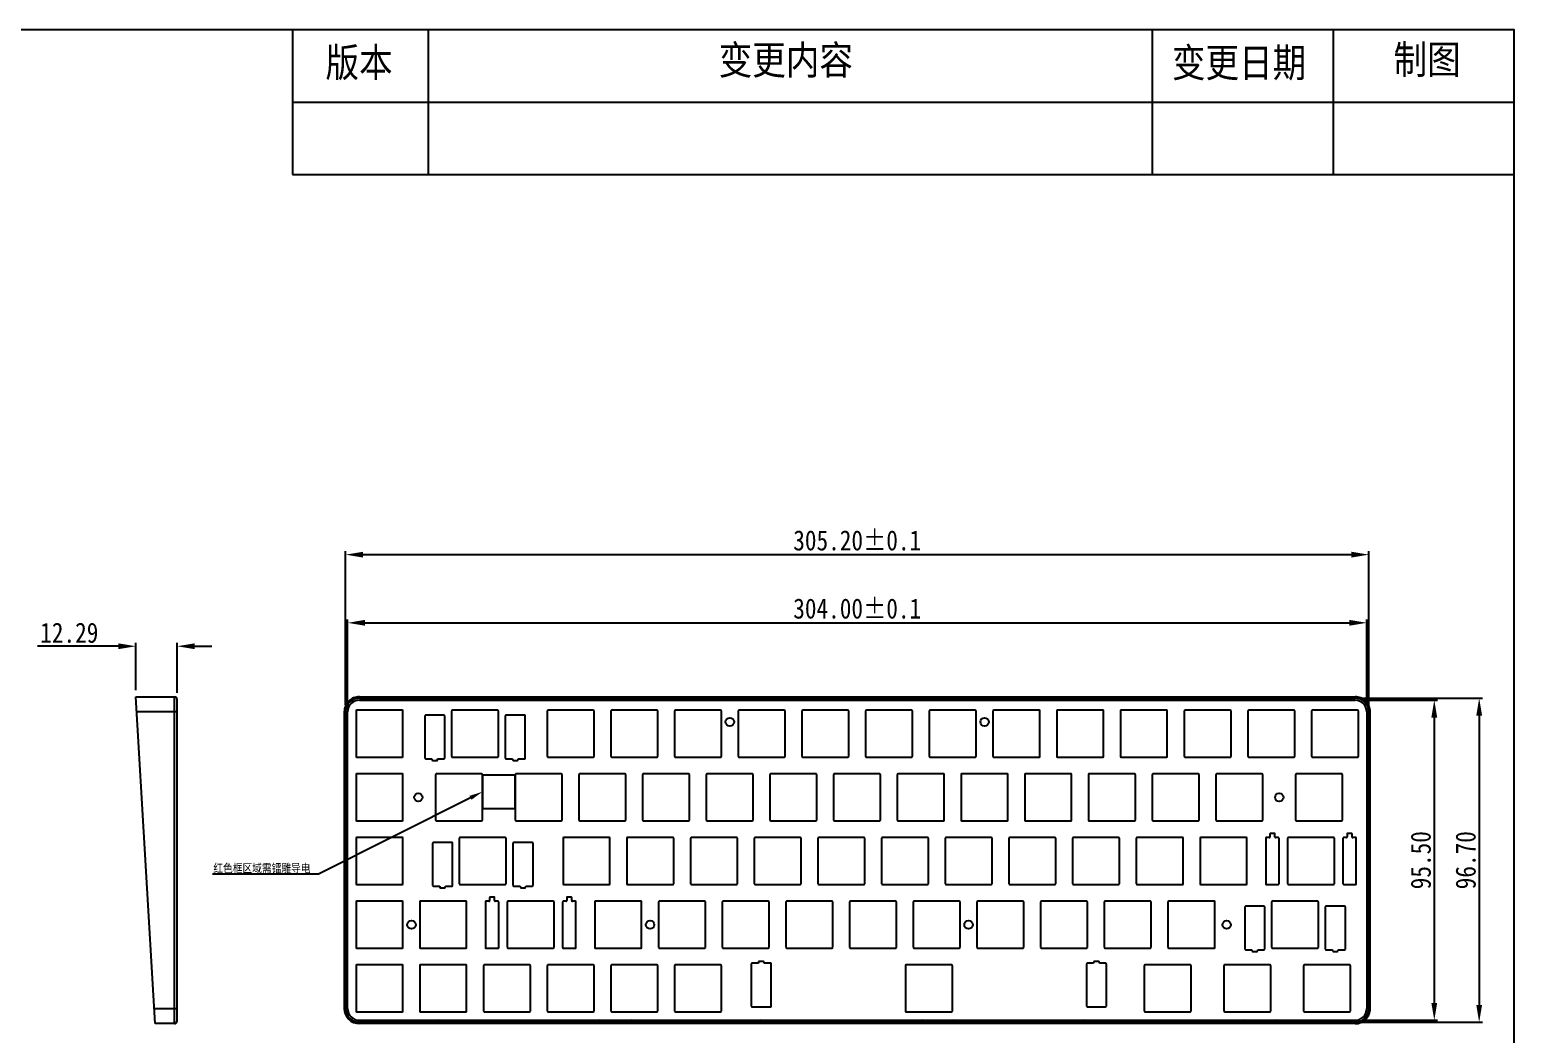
# Model space of a CAD drawing. Header units: millimetres. Extents: x -527 to 275, y 172 to 783.
# Drawn here: x -168.3 to 274.5, y 439.4 to 739 of the extents above; entities that cross this region are included whole.
import ezdxf
from ezdxf import colors
from ezdxf.entities.mleader import LeaderData, LeaderLine
from ezdxf.math import Vec2, Vec3

# ---------------------------------------------------------------- set-up
doc = ezdxf.new("R2010")
doc.units = ezdxf.units.MM
doc.header["$LTSCALE"] = 16.335
doc.header["$PDMODE"] = 3
doc.header["$PDSIZE"] = 8
doc.layers.get('0').update_dxf_attribs({"linetype": 'CONTINUOUS'})
doc.layers.get('Defpoints').update_dxf_attribs({"linetype": 'CONTINUOUS'})
doc.layers.add('图框', color=7, linetype='CONTINUOUS')
doc.layers.add('正面禁放', color=1, linetype='CONTINUOUS')
doc.layers.add('标注尺寸', color=2, linetype='CONTINUOUS', lineweight=13)
doc.styles.get("Standard").update_dxf_attribs({"font": '', "width": 0.85, "height": 6})
doc.styles.get('Standard').set_extended_font_data('SimSun')
doc.dimstyles.get("Standard").update_dxf_attribs({"dimtxt": 6, "dimasz": 5.2, "dimexe": 1, "dimexo": 2, "dimgap": 1, "dimtad": 1, "dimzin": 1, "dimdsep": 46, "dimtxsty": 'Standard', "dimcen": 0.09, "dimadec": 0, "dimazin": 2, "dimtp": 0.01, "dimtm": 0.01, "dimtfac": 1, "dimtofl": 0, "dimtmove": 0, "dimatfit": 3, "dimfxl": 0, "dimtolj": 1, "dimarcsym": 0})

# ---------------------------------------------------------------- blocks, each defined once
blk = doc.blocks.new('*D29')
at = {"layer": 'Defpoints', "color": 0, "lineweight": 13}
for p in [(231.12, 582.44), (-74.08, 535.54), (231.12, 535.54)]:
    blk.add_point(p, dxfattribs=at)
at = {"layer": '标注尺寸', "color": 0, "lineweight": -2}
for p, q in [((-74.08, 537.54), (-74.08, 583.44)), ((-68.88, 582.44), (225.92, 582.44)), ((231.12, 537.54), (231.12, 583.44))]:
    blk.add_line(p, q, dxfattribs=at)
at = {"layer": '标注尺寸', "color": 0, "lineweight": 13}
for points in [[(-68.88, 583.31), (-68.88, 581.58), (-74.08, 582.44)], [(225.92, 583.31), (225.92, 581.58), (231.12, 582.44)]]:
    blk.add_solid(points, dxfattribs=at)
at = {"layer": '标注尺寸', "color": 0, "insert": (78.52, 586.66), "char_height": 6, "attachment_point": 5}
blk.add_mtext('\\A1;305.20%%P0.1', dxfattribs=at)
blk = doc.blocks.new('*D30')
at = {"layer": 'Defpoints', "color": 0, "lineweight": 13}
for p in [(230.52, 562.11), (-73.48, 535.54), (230.52, 535.54)]:
    blk.add_point(p, dxfattribs=at)
at = {"layer": '标注尺寸', "color": 0, "lineweight": -2}
for p, q in [((-73.48, 537.54), (-73.48, 563.11)), ((230.52, 537.54), (230.52, 563.11)), ((-68.28, 562.11), (225.32, 562.11))]:
    blk.add_line(p, q, dxfattribs=at)
at = {"layer": '标注尺寸', "color": 0, "lineweight": 13}
for points in [[(-68.28, 562.98), (-68.28, 561.24), (-73.48, 562.11)], [(225.32, 562.98), (225.32, 561.24), (230.52, 562.11)]]:
    blk.add_solid(points, dxfattribs=at)
at = {"layer": '标注尺寸', "color": 0, "insert": (78.52, 566.33), "char_height": 6, "attachment_point": 5}
blk.add_mtext('\\A1;304.00%%P0.1', dxfattribs=at)
blk = doc.blocks.new('*D31')
at = {"layer": 'Defpoints', "color": 0, "lineweight": 13}
for p in [(227.02, 539.04), (227.02, 443.54), (250.65, 443.54)]:
    blk.add_point(p, dxfattribs=at)
at = {"layer": '标注尺寸', "color": 0, "lineweight": -2}
for p, q in [((229.02, 539.04), (251.65, 539.04)), ((250.65, 533.84), (250.65, 448.74)), ((229.02, 443.54), (251.65, 443.54))]:
    blk.add_line(p, q, dxfattribs=at)
at = {"layer": '标注尺寸', "color": 0, "lineweight": 13}
for points in [[(249.78, 533.84), (251.52, 533.84), (250.65, 539.04)], [(249.78, 448.74), (251.52, 448.74), (250.65, 443.54)]]:
    blk.add_solid(points, dxfattribs=at)
at = {"layer": '标注尺寸', "color": 0, "insert": (246.65, 491.29), "char_height": 6, "attachment_point": 5, "rotation": 90}
blk.add_mtext('\\A1;95.50', dxfattribs=at)
blk = doc.blocks.new('*D32')
at = {"layer": 'Defpoints', "color": 0, "lineweight": 13}
for p in [(227.02, 539.64), (227.02, 442.94), (264.04, 442.94)]:
    blk.add_point(p, dxfattribs=at)
at = {"layer": '标注尺寸', "color": 0, "lineweight": -2}
for p, q in [((229.02, 539.64), (265.04, 539.64)), ((264.04, 534.44), (264.04, 448.14)), ((229.02, 442.94), (265.04, 442.94))]:
    blk.add_line(p, q, dxfattribs=at)
at = {"layer": '标注尺寸', "color": 0, "lineweight": 13}
for points in [[(263.18, 534.44), (264.91, 534.44), (264.04, 539.64)], [(263.18, 448.14), (264.91, 448.14), (264.04, 442.94)]]:
    blk.add_solid(points, dxfattribs=at)
at = {"layer": '标注尺寸', "color": 0, "insert": (260.04, 491.29), "char_height": 6, "attachment_point": 5, "rotation": 90}
blk.add_mtext('\\A1;96.70', dxfattribs=at)
blk = doc.blocks.new('*D39')
at = {"layer": 'Defpoints', "color": 0, "lineweight": 13}
for p in [(-136.65, 555.12), (-136.65, 540.04), (-124.35, 539.24)]:
    blk.add_point(p, dxfattribs=at)
at = {"layer": '标注尺寸', "color": 0, "lineweight": -2}
for p, q in [((-141.85, 555.12), (-165.96, 555.12)), ((-136.65, 542.04), (-136.65, 556.12)), ((-124.35, 541.24), (-124.35, 556.12)), ((-119.15, 555.12), (-113.95, 555.12))]:
    blk.add_line(p, q, dxfattribs=at)
at = {"layer": '标注尺寸', "color": 0, "lineweight": 13}
for points in [[(-141.85, 555.99), (-141.85, 554.25), (-136.65, 555.12)], [(-119.15, 555.99), (-119.15, 554.25), (-124.35, 555.12)]]:
    blk.add_solid(points, dxfattribs=at)
at = {"layer": '标注尺寸', "color": 0, "insert": (-156.51, 559.12), "char_height": 6, "attachment_point": 5}
blk.add_mtext('\\A1;12.29', dxfattribs=at)

msp = doc.modelspace()

# ---------------------------------------------------------------- linework, layer by layer
at = {"color": 7, "linetype": 'Continuous'}
for p, q in [((-130.892, 442.542), (-136.649, 540.042)), ((-136.649, 540.042), (-125.154, 540.042)), ((-125.154, 442.542), (-125.154, 540.042)), ((-124.354, 443.342), (-124.354, 539.242)), ((-57.229, 536.042), (-70.729, 536.042)), ((-69.98, 540.042), (227.025, 540.042)), ((-69.979, 539.642), (227.022, 539.642)), ((-69.979, 539.042), (227.022, 539.042)), ((-37.101, 539.542), (-46.256, 539.542)), ((-28.729, 536.042), (-42.229, 536.042)), ((-0.229, 536.042), (-13.729, 536.042)), ((13.899, 539.542), (4.744, 539.542)), ((18.771, 536.042), (5.271, 536.042)), ((37.771, 536.042), (24.271, 536.042)), ((56.771, 536.042), (43.271, 536.042)), ((55.899, 539.542), (46.744, 539.542)), ((75.771, 536.042), (62.271, 536.042)), ((94.771, 536.042), (81.271, 536.042)), ((105.299, 539.542), (96.144, 539.542)), ((113.771, 536.042), (100.271, 536.042)), ((132.771, 536.042), (119.271, 536.042)), ((145.299, 539.542), (136.144, 539.542)), ((151.771, 536.042), (138.271, 536.042)), ((170.771, 536.042), (157.271, 536.042)), ((189.771, 536.042), (176.271, 536.042)), ((185.413, 539.542), (177.144, 539.542)), ((208.771, 536.042), (195.271, 536.042)), ((227.771, 536.042), (214.271, 536.042)), ((-124.354, 535.542), (-136.383, 535.542)), ((-74.479, 535.542), (-74.479, 447.043)), ((-74.079, 447.043), (-74.079, 535.542)), ((-73.479, 447.042), (-73.479, 535.542)), ((-70.979, 535.792), (-70.979, 522.292)), ((-56.979, 522.292), (-56.979, 535.792)), ((-50.479, 534.292), (-50.479, 521.792)), ((-44.729, 534.542), (-50.229, 534.542)), ((-44.479, 521.792), (-44.479, 534.292)), ((-42.479, 535.792), (-42.479, 522.292)), ((-28.479, 522.292), (-28.479, 535.792)), ((-26.479, 534.292), (-26.479, 521.792)), ((-20.729, 534.542), (-26.229, 534.542)), ((-20.479, 521.792), (-20.479, 534.292)), ((-13.979, 535.792), (-13.979, 522.292)), ((0.021, 522.292), (0.021, 535.792)), ((5.021, 535.792), (5.021, 522.292)), ((19.021, 522.292), (19.021, 535.792)), ((24.021, 535.792), (24.021, 522.292)), ((38.021, 522.292), (38.021, 535.792)), ((43.021, 535.792), (43.021, 522.292)), ((57.021, 522.292), (57.021, 535.792)), ((62.021, 535.792), (62.021, 522.292)), ((76.021, 522.292), (76.021, 535.792)), ((81.021, 535.792), (81.021, 522.292)), ((95.021, 522.292), (95.021, 535.792)), ((100.021, 535.792), (100.021, 522.292)), ((114.021, 522.292), (114.021, 535.792)), ((119.021, 535.792), (119.021, 522.292)), ((133.021, 522.292), (133.021, 535.792)), ((138.021, 535.792), (138.021, 522.292)), ((152.021, 522.292), (152.021, 535.792)), ((157.021, 535.792), (157.021, 522.292)), ((171.021, 522.292), (171.021, 535.792)), ((176.021, 535.792), (176.021, 522.292)), ((190.021, 522.292), (190.021, 535.792)), ((195.021, 535.792), (195.021, 522.292)), ((209.021, 522.292), (209.021, 535.792)), ((214.021, 535.792), (214.021, 522.292)), ((228.021, 522.292), (228.021, 535.792)), ((230.521, 535.542), (230.521, 447.042)), ((231.121, 535.542), (231.121, 447.043)), ((231.521, 447.043), (231.521, 535.542)), ((-70.729, 522.042), (-57.229, 522.042)), ((-50.229, 521.542), (-48.329, 521.542)), ((-48.329, 521.542), (-48.329, 521.292)), ((-48.079, 521.042), (-46.879, 521.042)), ((-46.629, 521.292), (-46.629, 521.542)), ((-46.629, 521.542), (-44.729, 521.542)), ((-42.229, 522.042), (-28.729, 522.042)), ((-26.229, 521.542), (-24.329, 521.542)), ((-24.329, 521.542), (-24.329, 521.292)), ((-24.079, 521.042), (-22.879, 521.042)), ((-22.629, 521.292), (-22.629, 521.542)), ((-22.629, 521.542), (-20.729, 521.542)), ((-13.729, 522.042), (-0.229, 522.042)), ((5.271, 522.042), (18.771, 522.042)), ((24.271, 522.042), (37.771, 522.042)), ((43.271, 522.042), (56.771, 522.042)), ((62.271, 522.042), (75.771, 522.042)), ((81.271, 522.042), (94.771, 522.042)), ((100.271, 522.042), (113.771, 522.042)), ((119.271, 522.042), (132.771, 522.042)), ((138.271, 522.042), (151.771, 522.042)), ((157.271, 522.042), (170.771, 522.042)), ((176.271, 522.042), (189.771, 522.042)), ((195.271, 522.042), (208.771, 522.042)), ((214.271, 522.042), (227.771, 522.042)), ((-70.979, 516.792), (-70.979, 503.292)), ((-57.229, 517.042), (-70.729, 517.042)), ((-56.979, 503.292), (-56.979, 516.792)), ((-47.279, 516.792), (-47.279, 503.292)), ((-33.529, 517.042), (-47.029, 517.042)), ((-33.279, 503.292), (-33.279, 516.792)), ((-23.519, 516.792), (-23.519, 503.292)), ((-9.769, 517.042), (-23.269, 517.042)), ((-9.519, 503.292), (-9.519, 516.792)), ((-4.519, 516.792), (-4.519, 503.292)), ((9.231, 517.042), (-4.269, 517.042)), ((9.481, 503.292), (9.481, 516.792)), ((14.481, 516.792), (14.481, 503.292)), ((28.231, 517.042), (14.731, 517.042)), ((28.481, 503.292), (28.481, 516.792)), ((33.481, 516.792), (33.481, 503.292)), ((47.231, 517.042), (33.731, 517.042)), ((47.481, 503.292), (47.481, 516.792)), ((52.481, 516.792), (52.481, 503.292)), ((66.231, 517.042), (52.731, 517.042)), ((66.481, 503.292), (66.481, 516.792)), ((71.481, 516.792), (71.481, 503.292)), ((85.231, 517.042), (71.731, 517.042)), ((85.481, 503.292), (85.481, 516.792)), ((90.481, 516.792), (90.481, 503.292)), ((104.231, 517.042), (90.731, 517.042)), ((104.481, 503.292), (104.481, 516.792)), ((109.481, 516.792), (109.481, 503.292)), ((123.231, 517.042), (109.731, 517.042)), ((123.481, 503.292), (123.481, 516.792)), ((128.481, 516.792), (128.481, 503.292)), ((142.231, 517.042), (128.731, 517.042)), ((142.481, 503.292), (142.481, 516.792)), ((147.481, 516.792), (147.481, 503.292)), ((161.231, 517.042), (147.731, 517.042)), ((161.481, 503.292), (161.481, 516.792)), ((166.481, 516.792), (166.481, 503.292)), ((180.231, 517.042), (166.731, 517.042)), ((180.481, 503.292), (180.481, 516.792)), ((185.481, 516.792), (185.481, 503.292)), ((199.231, 517.042), (185.731, 517.042)), ((199.481, 503.292), (199.481, 516.792)), ((209.261, 516.792), (209.261, 503.292)), ((223.011, 517.042), (209.511, 517.042)), ((223.261, 503.292), (223.261, 516.792)), ((-70.729, 503.042), (-57.229, 503.042)), ((-47.029, 503.042), (-33.529, 503.042)), ((-23.269, 503.042), (-9.769, 503.042)), ((-4.269, 503.042), (9.231, 503.042)), ((14.731, 503.042), (28.231, 503.042)), ((33.731, 503.042), (47.231, 503.042)), ((52.731, 503.042), (66.231, 503.042)), ((71.731, 503.042), (85.231, 503.042)), ((90.731, 503.042), (104.231, 503.042)), ((109.731, 503.042), (123.231, 503.042)), ((128.731, 503.042), (142.231, 503.042)), ((147.731, 503.042), (161.231, 503.042)), ((166.731, 503.042), (180.231, 503.042)), ((185.731, 503.042), (199.231, 503.042)), ((209.511, 503.042), (223.011, 503.042)), ((-70.979, 497.792), (-70.979, 484.292)), ((-57.229, 498.042), (-70.729, 498.042)), ((-56.979, 484.292), (-56.979, 497.792)), ((-48.179, 496.292), (-48.179, 483.792)), ((-42.429, 496.542), (-47.929, 496.542)), ((-42.179, 483.792), (-42.179, 496.292)), ((-40.179, 497.792), (-40.179, 484.292)), ((-26.429, 498.042), (-39.929, 498.042)), ((-26.179, 484.292), (-26.179, 497.792)), ((-24.179, 496.292), (-24.179, 483.792)), ((-18.429, 496.542), (-23.929, 496.542)), ((-18.179, 483.792), (-18.179, 496.292)), ((-9.229, 497.792), (-9.229, 484.292)), ((4.521, 498.042), (-8.979, 498.042)), ((4.771, 484.292), (4.771, 497.792)), ((9.771, 497.792), (9.771, 484.292)), ((23.521, 498.042), (10.021, 498.042)), ((23.771, 484.292), (23.771, 497.792)), ((28.771, 497.792), (28.771, 484.292)), ((42.521, 498.042), (29.021, 498.042)), ((42.771, 484.292), (42.771, 497.792)), ((47.771, 497.792), (47.771, 484.292)), ((61.521, 498.042), (48.021, 498.042)), ((61.771, 484.292), (61.771, 497.792)), ((66.771, 497.792), (66.771, 484.292)), ((80.521, 498.042), (67.021, 498.042)), ((80.771, 484.292), (80.771, 497.792)), ((85.771, 497.792), (85.771, 484.292)), ((99.521, 498.042), (86.021, 498.042)), ((99.771, 484.292), (99.771, 497.792)), ((104.771, 497.792), (104.771, 484.292)), ((118.521, 498.042), (105.021, 498.042)), ((118.771, 484.292), (118.771, 497.792)), ((123.771, 497.792), (123.771, 484.292)), ((137.521, 498.042), (124.021, 498.042)), ((137.771, 484.292), (137.771, 497.792)), ((142.771, 497.792), (142.771, 484.292)), ((156.521, 498.042), (143.021, 498.042)), ((156.771, 484.292), (156.771, 497.792)), ((161.771, 497.792), (161.771, 484.292)), ((175.521, 498.042), (162.021, 498.042)), ((175.771, 484.292), (175.771, 497.792)), ((180.771, 497.792), (180.771, 484.292)), ((194.521, 498.042), (181.021, 498.042)), ((194.771, 484.292), (194.771, 497.792)), ((200.371, 497.842), (200.371, 484.242)), ((201.421, 498.042), (200.571, 498.042)), ((201.621, 499.092), (201.621, 498.242)), ((202.921, 499.292), (201.821, 499.292)), ((203.121, 498.242), (203.121, 499.092)), ((204.171, 498.042), (203.321, 498.042)), ((204.371, 484.242), (204.371, 497.842)), ((206.871, 497.792), (206.871, 484.292)), ((220.621, 498.042), (207.121, 498.042)), ((220.871, 484.292), (220.871, 497.792)), ((223.371, 497.842), (223.371, 484.242)), ((224.421, 498.042), (223.571, 498.042)), ((224.621, 499.092), (224.621, 498.242)), ((225.921, 499.292), (224.821, 499.292)), ((226.121, 498.242), (226.121, 499.092)), ((227.171, 498.042), (226.321, 498.042)), ((227.371, 484.242), (227.371, 497.842)), ((-70.729, 484.042), (-57.229, 484.042)), ((-47.929, 483.542), (-46.029, 483.542)), ((-46.029, 483.542), (-46.029, 483.292)), ((-45.779, 483.042), (-44.579, 483.042)), ((-44.329, 483.292), (-44.329, 483.542)), ((-44.329, 483.542), (-42.429, 483.542)), ((-39.929, 484.042), (-26.429, 484.042)), ((-23.929, 483.542), (-22.029, 483.542)), ((-22.029, 483.542), (-22.029, 483.292)), ((-21.779, 483.042), (-20.579, 483.042)), ((-20.329, 483.292), (-20.329, 483.542)), ((-20.329, 483.542), (-18.429, 483.542)), ((-8.979, 484.042), (4.521, 484.042)), ((10.021, 484.042), (23.521, 484.042)), ((29.021, 484.042), (42.521, 484.042)), ((48.021, 484.042), (61.521, 484.042)), ((67.021, 484.042), (80.521, 484.042)), ((86.021, 484.042), (99.521, 484.042)), ((105.021, 484.042), (118.521, 484.042)), ((124.021, 484.042), (137.521, 484.042)), ((143.021, 484.042), (156.521, 484.042)), ((162.021, 484.042), (175.521, 484.042)), ((181.021, 484.042), (194.521, 484.042)), ((200.571, 484.042), (204.171, 484.042)), ((207.121, 484.042), (220.621, 484.042)), ((223.571, 484.042), (227.171, 484.042)), ((-70.979, 478.792), (-70.979, 465.292)), ((-57.229, 479.042), (-70.729, 479.042)), ((-56.979, 465.292), (-56.979, 478.792)), ((-51.979, 478.792), (-51.979, 465.292)), ((-38.229, 479.042), (-51.729, 479.042)), ((-37.979, 465.292), (-37.979, 478.792)), ((-32.389, 478.842), (-32.389, 465.242)), ((-31.339, 479.042), (-32.189, 479.042)), ((-31.139, 480.092), (-31.139, 479.242)), ((-29.839, 480.292), (-30.939, 480.292)), ((-29.639, 479.242), (-29.639, 480.092)), ((-28.589, 479.042), (-29.439, 479.042)), ((-28.389, 465.242), (-28.389, 478.842)), ((-25.889, 478.792), (-25.889, 465.292)), ((-12.139, 479.042), (-25.639, 479.042)), ((-11.889, 465.292), (-11.889, 478.792)), ((-9.389, 478.842), (-9.389, 465.242)), ((-8.339, 479.042), (-9.189, 479.042)), ((-8.139, 480.092), (-8.139, 479.242)), ((-6.839, 480.292), (-7.939, 480.292)), ((-6.639, 479.242), (-6.639, 480.092)), ((-5.589, 479.042), (-6.439, 479.042)), ((-5.389, 465.242), (-5.389, 478.842)), ((0.221, 478.792), (0.221, 465.292)), ((13.971, 479.042), (0.471, 479.042)), ((14.221, 465.292), (14.221, 478.792)), ((19.221, 478.792), (19.221, 465.292)), ((32.971, 479.042), (19.471, 479.042)), ((33.221, 465.292), (33.221, 478.792)), ((38.221, 478.792), (38.221, 465.292)), ((51.971, 479.042), (38.471, 479.042)), ((52.221, 465.292), (52.221, 478.792)), ((57.221, 478.792), (57.221, 465.292)), ((70.971, 479.042), (57.471, 479.042)), ((71.221, 465.292), (71.221, 478.792)), ((76.221, 478.792), (76.221, 465.292)), ((89.971, 479.042), (76.471, 479.042)), ((90.221, 465.292), (90.221, 478.792)), ((95.221, 478.792), (95.221, 465.292)), ((108.971, 479.042), (95.471, 479.042)), ((109.221, 465.292), (109.221, 478.792)), ((114.221, 478.792), (114.221, 465.292)), ((127.971, 479.042), (114.471, 479.042)), ((128.221, 465.292), (128.221, 478.792)), ((133.221, 478.792), (133.221, 465.292)), ((146.971, 479.042), (133.471, 479.042)), ((147.221, 465.292), (147.221, 478.792)), ((152.221, 478.792), (152.221, 465.292)), ((165.971, 479.042), (152.471, 479.042)), ((166.221, 465.292), (166.221, 478.792)), ((171.221, 478.792), (171.221, 465.292)), ((184.971, 479.042), (171.471, 479.042)), ((185.221, 465.292), (185.221, 478.792)), ((202.121, 478.792), (202.121, 465.292)), ((215.871, 479.042), (202.371, 479.042)), ((216.121, 465.292), (216.121, 478.792)), ((194.121, 477.292), (194.121, 464.792)), ((199.871, 477.542), (194.371, 477.542)), ((200.121, 464.792), (200.121, 477.292)), ((218.121, 477.292), (218.121, 464.792)), ((223.871, 477.542), (218.371, 477.542)), ((224.121, 464.792), (224.121, 477.292)), ((-70.729, 465.042), (-57.229, 465.042)), ((-51.729, 465.042), (-38.229, 465.042)), ((-32.189, 465.042), (-28.589, 465.042)), ((-25.639, 465.042), (-12.139, 465.042)), ((-9.189, 465.042), (-5.589, 465.042)), ((0.471, 465.042), (13.971, 465.042)), ((19.471, 465.042), (32.971, 465.042)), ((38.471, 465.042), (51.971, 465.042)), ((57.471, 465.042), (70.971, 465.042)), ((76.471, 465.042), (89.971, 465.042)), ((95.471, 465.042), (108.971, 465.042)), ((114.471, 465.042), (127.971, 465.042)), ((133.471, 465.042), (146.971, 465.042)), ((152.471, 465.042), (165.971, 465.042)), ((171.471, 465.042), (184.971, 465.042)), ((202.371, 465.042), (215.871, 465.042)), ((49.046, 460.792), (49.046, 460.542)), ((50.496, 461.042), (49.296, 461.042)), ((50.746, 460.542), (50.746, 460.792)), ((149.046, 460.792), (149.046, 460.542)), ((150.496, 461.042), (149.296, 461.042)), ((150.746, 460.542), (150.746, 460.792)), ((194.371, 464.542), (196.271, 464.542)), ((196.271, 464.542), (196.271, 464.292)), ((196.521, 464.042), (197.721, 464.042)), ((197.971, 464.542), (199.871, 464.542)), ((197.971, 464.292), (197.971, 464.542)), ((218.371, 464.542), (220.271, 464.542)), ((220.271, 464.542), (220.271, 464.292)), ((220.521, 464.042), (221.721, 464.042)), ((221.971, 464.542), (223.871, 464.542)), ((221.971, 464.292), (221.971, 464.542)), ((-70.979, 459.792), (-70.979, 446.292)), ((-57.229, 460.042), (-70.729, 460.042)), ((-56.979, 446.292), (-56.979, 459.792)), ((-51.979, 459.792), (-51.979, 446.292)), ((-38.229, 460.042), (-51.729, 460.042)), ((-37.979, 446.292), (-37.979, 459.792)), ((-32.979, 459.792), (-32.979, 446.292)), ((-19.229, 460.042), (-32.729, 460.042)), ((-18.979, 446.292), (-18.979, 459.792)), ((-13.979, 459.792), (-13.979, 446.292)), ((-0.229, 460.042), (-13.729, 460.042)), ((0.021, 446.292), (0.021, 459.792)), ((5.021, 459.792), (5.021, 446.292)), ((18.771, 460.042), (5.271, 460.042)), ((19.021, 446.292), (19.021, 459.792)), ((24.021, 459.792), (24.021, 446.292)), ((37.771, 460.042), (24.271, 460.042)), ((38.021, 446.292), (38.021, 459.792)), ((46.896, 460.292), (46.896, 447.792)), ((49.046, 460.542), (47.146, 460.542)), ((52.646, 460.542), (50.746, 460.542)), ((52.896, 447.792), (52.896, 460.292)), ((92.896, 459.792), (92.896, 446.292)), ((106.646, 460.042), (93.146, 460.042)), ((106.896, 446.292), (106.896, 459.792)), ((146.896, 460.292), (146.896, 447.792)), ((149.046, 460.542), (147.146, 460.542)), ((152.646, 460.542), (150.746, 460.542)), ((152.896, 447.792), (152.896, 460.292)), ((164.146, 459.792), (164.146, 446.292)), ((177.896, 460.042), (164.396, 460.042)), ((178.146, 446.292), (178.146, 459.792)), ((187.896, 459.792), (187.896, 446.292)), ((201.646, 460.042), (188.146, 460.042)), ((201.896, 446.292), (201.896, 459.792)), ((211.646, 459.792), (211.646, 446.292)), ((225.396, 460.042), (211.896, 460.042)), ((225.646, 446.292), (225.646, 459.792)), ((47.146, 447.542), (52.646, 447.542)), ((147.146, 447.542), (152.646, 447.542)), ((-131.158, 447.043), (-124.354, 447.042)), ((-70.729, 446.042), (-57.229, 446.042)), ((-69.981, 443.542), (227.024, 443.542)), ((227.022, 442.942), (-69.979, 442.942)), ((-51.729, 446.042), (-38.229, 446.042)), ((-46.094, 443.042), (-37.263, 443.042)), ((-32.729, 446.042), (-19.229, 446.042)), ((-13.729, 446.042), (-0.229, 446.042)), ((1.986, 443.042), (10.817, 443.042)), ((5.271, 446.042), (18.771, 446.042)), ((24.271, 446.042), (37.771, 446.042)), ((50.066, 443.042), (58.897, 443.042)), ((93.146, 446.042), (106.646, 446.042)), ((98.146, 443.042), (106.977, 443.042)), ((146.226, 443.042), (155.057, 443.042)), ((164.396, 446.042), (177.896, 446.042)), ((188.146, 446.042), (201.646, 446.042)), ((194.306, 443.042), (203.137, 443.042)), ((211.896, 446.042), (225.396, 446.042)), ((-125.154, 442.542), (-130.892, 442.542)), ((227.023, 442.542), (-69.98, 442.542))]:
    msp.add_line(p, q, dxfattribs=at)
for centre in [(40.521, 532.542), (116.521, 532.542), (-52.405, 510.042), (204.407, 510.042), (-54.429, 472.042), (16.721, 472.042), (111.721, 472.042), (188.721, 472.042)]:
    msp.add_circle(centre, 1.25, dxfattribs=at)
for centre, radius, start, end in [((-125.154, 539.242), 0.8, 0, 90), ((-69.979, 535.542), 4.5, 90, 180.00409), ((-69.979, 535.542), 4.1, 90.00673, 180.00679), ((-69.979, 535.542), 3.5, 90.00339, 180), ((-70.729, 535.792), 0.25, 90, 180), ((-57.229, 535.792), 0.25, 0, 90), ((-47.299, 541.898), 2.982, 286.73489, 301.19812), ((-47.306, 541.913), 2.999, 301.15601, 307.74594), ((-42.229, 535.792), 0.25, 90, 180), ((-36.054, 541.906), 2.991, 232.24886, 253.24471), ((-28.729, 535.792), 0.25, 0, 90), ((-13.729, 535.792), 0.25, 90, 180), ((-0.229, 535.792), 0.25, 0, 90), ((3.701, 541.898), 2.982, 286.73493, 301.19819), ((5.271, 535.792), 0.25, 90, 180), ((3.694, 541.913), 2.999, 301.15649, 307.74632), ((14.944, 541.902), 2.987, 232.24717, 253.25622), ((18.771, 535.792), 0.25, 0, 90), ((24.271, 535.792), 0.25, 90, 180), ((37.771, 535.792), 0.25, 0, 90), ((43.271, 535.792), 0.25, 90, 180), ((45.701, 541.898), 2.982, 286.73492, 301.1984), ((45.694, 541.913), 2.999, 301.15629, 307.74591), ((56.946, 541.906), 2.991, 232.24893, 253.24634), ((56.771, 535.792), 0.25, 0, 90), ((62.271, 535.792), 0.25, 90, 180), ((75.771, 535.792), 0.25, 0, 90), ((81.271, 535.792), 0.25, 90, 180), ((94.771, 535.792), 0.25, 0, 90), ((95.101, 541.898), 2.982, 286.73487, 301.19806), ((95.094, 541.913), 2.999, 301.15595, 307.74596), ((100.271, 535.792), 0.25, 90, 180), ((106.346, 541.906), 2.991, 232.24886, 253.24479), ((113.771, 535.792), 0.25, 0, 90), ((119.271, 535.792), 0.25, 90, 180), ((132.771, 535.792), 0.25, 0, 90), ((135.101, 541.898), 2.982, 286.73491, 301.19807), ((135.094, 541.913), 2.999, 301.15636, 307.74634), ((138.271, 535.792), 0.25, 90, 180), ((146.344, 541.902), 2.986, 232.24736, 253.25906), ((151.771, 535.792), 0.25, 0, 90), ((157.271, 535.792), 0.25, 90, 180), ((170.771, 535.792), 0.25, 0, 90), ((176.271, 535.792), 0.25, 90, 180), ((176.101, 541.898), 2.982, 286.73499, 301.19828), ((176.094, 541.913), 2.999, 301.1562, 307.74615), ((187.34, 542.857), 3.982, 236.33814, 247.26343), ((185.413, 535.542), 4, 67.48918, 90), ((187.34, 542.843), 3.97, 247.22527, 253.22519), ((184.237, 533.101), 6.707, 62.34645, 66.18844), ((189.771, 535.792), 0.25, 0, 90), ((195.271, 535.792), 0.25, 90, 180), ((208.771, 535.792), 0.25, 0, 90), ((214.271, 535.792), 0.25, 90, 180), ((227.021, 535.542), 4.5, 359.99592, 90), ((227.021, 535.542), 3.5, 359.9966, 90), ((227.021, 535.542), 4.1, 359.99321, 89.99327), ((227.771, 535.792), 0.25, 0, 90), ((-50.229, 534.292), 0.25, 90, 180), ((-44.729, 534.292), 0.25, 0, 90), ((-26.229, 534.292), 0.25, 90, 180), ((-20.729, 534.292), 0.25, 0, 90), ((-70.729, 522.292), 0.25, 180, 270), ((-57.229, 522.292), 0.25, 270, 0), ((-50.229, 521.792), 0.25, 180, 270), ((-48.079, 521.292), 0.25, 180, 270), ((-46.879, 521.292), 0.25, 270, 0), ((-44.729, 521.792), 0.25, 270, 0), ((-42.229, 522.292), 0.25, 180, 270), ((-28.729, 522.292), 0.25, 270, 0), ((-26.229, 521.792), 0.25, 180, 270), ((-24.079, 521.292), 0.25, 180, 270), ((-22.879, 521.292), 0.25, 270, 0), ((-20.729, 521.792), 0.25, 270, 0), ((-13.729, 522.292), 0.25, 180, 270), ((-0.229, 522.292), 0.25, 270, 0), ((5.271, 522.292), 0.25, 180, 270), ((18.771, 522.292), 0.25, 270, 0), ((24.271, 522.292), 0.25, 180, 270), ((37.771, 522.292), 0.25, 270, 0), ((43.271, 522.292), 0.25, 180, 270), ((56.771, 522.292), 0.25, 270, 0), ((62.271, 522.292), 0.25, 180, 270), ((75.771, 522.292), 0.25, 270, 0), ((81.271, 522.292), 0.25, 180, 270), ((94.771, 522.292), 0.25, 270, 0), ((100.271, 522.292), 0.25, 180, 270), ((113.771, 522.292), 0.25, 270, 0), ((119.271, 522.292), 0.25, 180, 270), ((132.771, 522.292), 0.25, 270, 0), ((138.271, 522.292), 0.25, 180, 270), ((151.771, 522.292), 0.25, 270, 0), ((157.271, 522.292), 0.25, 180, 270), ((170.771, 522.292), 0.25, 270, 0), ((176.271, 522.292), 0.25, 180, 270), ((189.771, 522.292), 0.25, 270, 0), ((195.271, 522.292), 0.25, 180, 270), ((208.771, 522.292), 0.25, 270, 0), ((214.271, 522.292), 0.25, 180, 270), ((227.771, 522.292), 0.25, 270, 0), ((-70.729, 516.792), 0.25, 90, 180), ((-57.229, 516.792), 0.25, 0, 90), ((-47.029, 516.792), 0.25, 90, 180), ((-33.529, 516.792), 0.25, 0, 90), ((-23.269, 516.792), 0.25, 90, 180), ((-9.769, 516.792), 0.25, 0, 90), ((-4.269, 516.792), 0.25, 90, 180), ((9.231, 516.792), 0.25, 0, 90), ((14.731, 516.792), 0.25, 90, 180), ((28.231, 516.792), 0.25, 0, 90), ((33.731, 516.792), 0.25, 90, 180), ((47.231, 516.792), 0.25, 0, 90), ((52.731, 516.792), 0.25, 90, 180), ((66.231, 516.792), 0.25, 0, 90), ((71.731, 516.792), 0.25, 90, 180), ((85.231, 516.792), 0.25, 0, 90), ((90.731, 516.792), 0.25, 90, 180), ((104.231, 516.792), 0.25, 0, 90), ((109.731, 516.792), 0.25, 90, 180), ((123.231, 516.792), 0.25, 0, 90), ((128.731, 516.792), 0.25, 90, 180), ((142.231, 516.792), 0.25, 0, 90), ((147.731, 516.792), 0.25, 90, 180), ((161.231, 516.792), 0.25, 0, 90), ((166.731, 516.792), 0.25, 90, 180), ((180.231, 516.792), 0.25, 0, 90), ((185.731, 516.792), 0.25, 90, 180), ((199.231, 516.792), 0.25, 0, 90), ((209.511, 516.792), 0.25, 90, 180), ((223.011, 516.792), 0.25, 0, 90), ((-70.729, 503.292), 0.25, 180, 270), ((-57.229, 503.292), 0.25, 270, 0), ((-47.029, 503.292), 0.25, 180, 270), ((-33.529, 503.292), 0.25, 270, 0), ((-23.269, 503.292), 0.25, 180, 270), ((-9.769, 503.292), 0.25, 270, 0), ((-4.269, 503.292), 0.25, 180, 270), ((9.231, 503.292), 0.25, 270, 0), ((14.731, 503.292), 0.25, 180, 270), ((28.231, 503.292), 0.25, 270, 0), ((33.731, 503.292), 0.25, 180, 270), ((47.231, 503.292), 0.25, 270, 0), ((52.731, 503.292), 0.25, 180, 270), ((66.231, 503.292), 0.25, 270, 0), ((71.731, 503.292), 0.25, 180, 270), ((85.231, 503.292), 0.25, 270, 0), ((90.731, 503.292), 0.25, 180, 270), ((104.231, 503.292), 0.25, 270, 0), ((109.731, 503.292), 0.25, 180, 270), ((123.231, 503.292), 0.25, 270, 0), ((128.731, 503.292), 0.25, 180, 270), ((142.231, 503.292), 0.25, 270, 0), ((147.731, 503.292), 0.25, 180, 270), ((161.231, 503.292), 0.25, 270, 0), ((166.731, 503.292), 0.25, 180, 270), ((180.231, 503.292), 0.25, 270, 0), ((185.731, 503.292), 0.25, 180, 270), ((199.231, 503.292), 0.25, 270, 0), ((209.511, 503.292), 0.25, 180, 270), ((223.011, 503.292), 0.25, 270, 0), ((-70.729, 497.792), 0.25, 90, 180), ((-57.229, 497.792), 0.25, 0, 90), ((-47.929, 496.292), 0.25, 90, 180), ((-42.429, 496.292), 0.25, 0, 90), ((-39.929, 497.792), 0.25, 90, 180), ((-26.429, 497.792), 0.25, 0, 90), ((-23.929, 496.292), 0.25, 90, 180), ((-18.429, 496.292), 0.25, 0, 90), ((-8.979, 497.792), 0.25, 90, 180), ((4.521, 497.792), 0.25, 0, 90), ((10.021, 497.792), 0.25, 90, 180), ((23.521, 497.792), 0.25, 0, 90), ((29.021, 497.792), 0.25, 90, 180), ((42.521, 497.792), 0.25, 0, 90), ((48.021, 497.792), 0.25, 90, 180), ((61.521, 497.792), 0.25, 0, 90), ((67.021, 497.792), 0.25, 90, 180), ((80.521, 497.792), 0.25, 0, 90), ((86.021, 497.792), 0.25, 90, 180), ((99.521, 497.792), 0.25, 0, 90), ((105.021, 497.792), 0.25, 90, 180), ((118.521, 497.792), 0.25, 0, 90), ((124.021, 497.792), 0.25, 90, 180), ((137.521, 497.792), 0.25, 0, 90), ((143.021, 497.792), 0.25, 90, 180), ((156.521, 497.792), 0.25, 0, 90), ((162.021, 497.792), 0.25, 90, 180), ((175.521, 497.792), 0.25, 0, 90), ((181.021, 497.792), 0.25, 90, 180), ((194.521, 497.792), 0.25, 0, 90), ((200.571, 497.842), 0.2, 90, 180), ((201.421, 498.242), 0.2, 270, 0), ((201.821, 499.092), 0.2, 90, 180), ((202.921, 499.092), 0.2, 0, 90), ((203.321, 498.242), 0.2, 180, 270), ((204.171, 497.842), 0.2, 0, 90), ((207.121, 497.792), 0.25, 90, 180), ((220.621, 497.792), 0.25, 0, 90), ((223.571, 497.842), 0.2, 90, 180), ((224.421, 498.242), 0.2, 270, 360), ((224.821, 499.092), 0.2, 90, 180), ((225.921, 499.092), 0.2, 0, 90), ((226.321, 498.242), 0.2, 180, 270), ((227.171, 497.842), 0.2, 0, 90), ((-70.729, 484.292), 0.25, 180, 270), ((-57.229, 484.292), 0.25, 270, 0), ((-47.929, 483.792), 0.25, 180, 270), ((-45.779, 483.292), 0.25, 180, 270), ((-44.579, 483.292), 0.25, 270, 0), ((-42.429, 483.792), 0.25, 270, 0), ((-39.929, 484.292), 0.25, 180, 270), ((-26.429, 484.292), 0.25, 270, 0), ((-23.929, 483.792), 0.25, 180, 270), ((-21.779, 483.292), 0.25, 180, 270), ((-20.579, 483.292), 0.25, 270, 0), ((-18.429, 483.792), 0.25, 270, 0), ((-8.979, 484.292), 0.25, 180, 270), ((4.521, 484.292), 0.25, 270, 0), ((10.021, 484.292), 0.25, 180, 270), ((23.521, 484.292), 0.25, 270, 0), ((29.021, 484.292), 0.25, 180, 270), ((42.521, 484.292), 0.25, 270, 0), ((48.021, 484.292), 0.25, 180, 270), ((61.521, 484.292), 0.25, 270, 0), ((67.021, 484.292), 0.25, 180, 270), ((80.521, 484.292), 0.25, 270, 0), ((86.021, 484.292), 0.25, 180, 270), ((99.521, 484.292), 0.25, 270, 0), ((105.021, 484.292), 0.25, 180, 270), ((118.521, 484.292), 0.25, 270, 0), ((124.021, 484.292), 0.25, 180, 270), ((137.521, 484.292), 0.25, 270, 0), ((143.021, 484.292), 0.25, 180, 270), ((156.521, 484.292), 0.25, 270, 0), ((162.021, 484.292), 0.25, 180, 270), ((175.521, 484.292), 0.25, 270, 0), ((181.021, 484.292), 0.25, 180, 270), ((194.521, 484.292), 0.25, 270, 0), ((200.571, 484.242), 0.2, 180, 270), ((204.171, 484.242), 0.2, 270, 0), ((207.121, 484.292), 0.25, 180, 270), ((220.621, 484.292), 0.25, 270, 0), ((223.571, 484.242), 0.2, 180, 270), ((227.171, 484.242), 0.2, 270, 0), ((-70.729, 478.792), 0.25, 90, 180), ((-57.229, 478.792), 0.25, 0, 90), ((-51.729, 478.792), 0.25, 90, 180), ((-38.229, 478.792), 0.25, 0, 90), ((-32.189, 478.842), 0.2, 90, 180), ((-31.339, 479.242), 0.2, 270, 0), ((-30.939, 480.092), 0.2, 90, 180), ((-29.839, 480.092), 0.2, 0, 90), ((-29.439, 479.242), 0.2, 180, 270), ((-28.589, 478.842), 0.2, 0, 90), ((-25.639, 478.792), 0.25, 90, 180), ((-12.139, 478.792), 0.25, 0, 90), ((-9.189, 478.842), 0.2, 90, 180), ((-8.339, 479.242), 0.2, 270, 0), ((-7.939, 480.092), 0.2, 90, 180), ((-6.839, 480.092), 0.2, 0, 90), ((-6.439, 479.242), 0.2, 180, 270), ((-5.589, 478.842), 0.2, 0, 90), ((0.471, 478.792), 0.25, 90, 180), ((13.971, 478.792), 0.25, 0, 90), ((19.471, 478.792), 0.25, 90, 180), ((32.971, 478.792), 0.25, 0, 90), ((38.471, 478.792), 0.25, 90, 180), ((51.971, 478.792), 0.25, 0, 90), ((57.471, 478.792), 0.25, 90, 180), ((70.971, 478.792), 0.25, 0, 90), ((76.471, 478.792), 0.25, 90, 180), ((89.971, 478.792), 0.25, 0, 90), ((95.471, 478.792), 0.25, 90, 180), ((108.971, 478.792), 0.25, 0, 90), ((114.471, 478.792), 0.25, 90, 180), ((127.971, 478.792), 0.25, 0, 90), ((133.471, 478.792), 0.25, 90, 180), ((146.971, 478.792), 0.25, 0, 90), ((152.471, 478.792), 0.25, 90, 180), ((165.971, 478.792), 0.25, 0, 90), ((171.471, 478.792), 0.25, 90, 180), ((184.971, 478.792), 0.25, 0, 90), ((202.371, 478.792), 0.25, 90, 180), ((215.871, 478.792), 0.25, 0, 90), ((194.371, 477.292), 0.25, 90, 180), ((199.871, 477.292), 0.25, 0, 90), ((218.371, 477.292), 0.25, 90, 180), ((223.871, 477.292), 0.25, 0, 90), ((-70.729, 465.292), 0.25, 180, 270), ((-57.229, 465.292), 0.25, 270, 0), ((-51.729, 465.292), 0.25, 180, 270), ((-38.229, 465.292), 0.25, 270, 0), ((-32.189, 465.242), 0.2, 180, 270), ((-28.589, 465.242), 0.2, 270, 0), ((-25.639, 465.292), 0.25, 180, 270), ((-12.139, 465.292), 0.25, 270, 0), ((-9.189, 465.242), 0.2, 180, 270), ((-5.589, 465.242), 0.2, 270, 0), ((0.471, 465.292), 0.25, 180, 270), ((13.971, 465.292), 0.25, 270, 0), ((19.471, 465.292), 0.25, 180, 270), ((32.971, 465.292), 0.25, 270, 0), ((38.471, 465.292), 0.25, 180, 270), ((51.971, 465.292), 0.25, 270, 0), ((57.471, 465.292), 0.25, 180, 270), ((70.971, 465.292), 0.25, 270, 0), ((76.471, 465.292), 0.25, 180, 270), ((89.971, 465.292), 0.25, 270, 0), ((95.471, 465.292), 0.25, 180, 270), ((108.971, 465.292), 0.25, 270, 0), ((114.471, 465.292), 0.25, 180, 270), ((127.971, 465.292), 0.25, 270, 0), ((133.471, 465.292), 0.25, 180, 270), ((146.971, 465.292), 0.25, 270, 0), ((152.471, 465.292), 0.25, 180, 270), ((165.971, 465.292), 0.25, 270, 0), ((171.471, 465.292), 0.25, 180, 270), ((184.971, 465.292), 0.25, 270, 0), ((202.371, 465.292), 0.25, 180, 270), ((215.871, 465.292), 0.25, 270, 0), ((49.296, 460.792), 0.25, 90, 180), ((50.496, 460.792), 0.25, 0, 90), ((149.296, 460.792), 0.25, 90, 180), ((150.496, 460.792), 0.25, 0, 90), ((194.371, 464.792), 0.25, 180, 270), ((196.521, 464.292), 0.25, 180, 270), ((197.721, 464.292), 0.25, 270, 0), ((199.871, 464.792), 0.25, 270, 0), ((218.371, 464.792), 0.25, 180, 270), ((220.521, 464.292), 0.25, 180, 270), ((221.721, 464.292), 0.25, 270, 0), ((223.871, 464.792), 0.25, 270, 0), ((-70.729, 459.792), 0.25, 90, 180), ((-57.229, 459.792), 0.25, 0, 90), ((-51.729, 459.792), 0.25, 90, 180), ((-38.229, 459.792), 0.25, 0, 90), ((-32.729, 459.792), 0.25, 90, 180), ((-19.229, 459.792), 0.25, 0, 90), ((-13.729, 459.792), 0.25, 90, 180), ((-0.229, 459.792), 0.25, 0, 90), ((5.271, 459.792), 0.25, 90, 180), ((18.771, 459.792), 0.25, 0, 90), ((24.271, 459.792), 0.25, 90, 180), ((37.771, 459.792), 0.25, 0, 90), ((47.146, 460.292), 0.25, 90, 180), ((52.646, 460.292), 0.25, 0, 90), ((93.146, 459.792), 0.25, 90, 180), ((106.646, 459.792), 0.25, 0, 90), ((147.146, 460.292), 0.25, 90, 180), ((152.646, 460.292), 0.25, 0, 90), ((164.396, 459.792), 0.25, 90, 180), ((177.896, 459.792), 0.25, 0, 90), ((188.146, 459.792), 0.25, 90, 180), ((201.646, 459.792), 0.25, 0, 90), ((211.896, 459.792), 0.25, 90, 180), ((225.396, 459.792), 0.25, 0, 90), ((47.146, 447.792), 0.25, 180, 270), ((52.646, 447.792), 0.25, 270, 0), ((147.146, 447.792), 0.25, 180, 270), ((152.646, 447.792), 0.25, 270, 0), ((-125.154, 443.342), 0.8, 270, 0), ((-69.979, 447.042), 4.5, 180, 269.99596), ((-69.979, 447.042), 4.1, 179.99321, 269.99327), ((-69.979, 447.042), 3.5, 179.9966, 270), ((-70.729, 446.292), 0.25, 180, 270), ((-57.229, 446.292), 0.25, 270, 0), ((-51.729, 446.292), 0.25, 180, 270), ((-47.307, 440.67), 3.001, 52.24858, 73.2278), ((-38.229, 446.292), 0.25, 270, 0), ((-36.051, 440.671), 2.998, 121.16036, 127.74626), ((-36.057, 440.684), 2.985, 106.74078, 121.19796), ((-32.729, 446.292), 0.25, 180, 270), ((-19.229, 446.292), 0.25, 270, 0), ((-13.729, 446.292), 0.25, 180, 270), ((-0.229, 446.292), 0.25, 270, 0), ((0.773, 440.669), 3.001, 52.24882, 73.22986), ((5.271, 446.292), 0.25, 180, 270), ((12.029, 440.671), 2.998, 121.1605, 127.74626), ((12.023, 440.684), 2.985, 106.74087, 121.19804), ((18.771, 446.292), 0.25, 270, 0), ((24.271, 446.292), 0.25, 180, 270), ((37.771, 446.292), 0.25, 270, 0), ((48.853, 440.669), 3.001, 52.24882, 73.22991), ((60.109, 440.671), 2.998, 121.16019, 127.74628), ((60.103, 440.684), 2.985, 106.74076, 121.19779), ((93.146, 446.292), 0.25, 180, 270), ((96.933, 440.67), 3.001, 52.24858, 73.22777), ((108.189, 440.671), 2.998, 121.16018, 127.74628), ((108.183, 440.684), 2.985, 106.74077, 121.19778), ((106.646, 446.292), 0.25, 270, 0), ((145.012, 440.669), 3.001, 52.24926, 73.23489), ((156.269, 440.671), 2.998, 121.16048, 127.74626), ((156.263, 440.684), 2.985, 106.74087, 121.19802), ((164.396, 446.292), 0.25, 180, 270), ((177.896, 446.292), 0.25, 270, 0), ((188.146, 446.292), 0.25, 180, 270), ((193.093, 440.67), 3.001, 52.24857, 73.22785), ((201.646, 446.292), 0.25, 270, 360), ((204.349, 440.671), 2.998, 121.1603, 127.74627), ((204.343, 440.684), 2.985, 106.74081, 121.19788), ((211.896, 446.292), 0.25, 180, 270), ((225.396, 446.292), 0.25, 270, 0), ((227.021, 447.042), 4.5, 270, 0.00409), ((227.021, 447.042), 4.1, 270.00673, 0.00679), ((227.021, 447.042), 3.5, 270.00339, 0)]:
    msp.add_arc(centre, radius, start, end, dxfattribs=at)
for points in [[(-47.306, 539.042), (-46.983, 539.257), (-46.627, 539.431), (-46.256, 539.542)], [(-37.101, 539.542), (-36.73, 539.431), (-36.374, 539.257), (-36.051, 539.042)], [(3.694, 539.042), (4.017, 539.257), (4.373, 539.431), (4.744, 539.542)], [(13.899, 539.542), (14.27, 539.431), (14.626, 539.257), (14.949, 539.042)], [(45.694, 539.042), (46.017, 539.257), (46.373, 539.431), (46.744, 539.542)], [(55.899, 539.542), (56.27, 539.431), (56.626, 539.257), (56.949, 539.042)], [(95.094, 539.042), (95.417, 539.257), (95.773, 539.431), (96.144, 539.542)], [(105.299, 539.542), (105.67, 539.431), (106.026, 539.257), (106.349, 539.042)], [(135.094, 539.042), (135.417, 539.257), (135.773, 539.431), (136.144, 539.542)], [(145.299, 539.542), (145.67, 539.431), (146.026, 539.257), (146.349, 539.042)], [(176.094, 539.042), (176.417, 539.257), (176.773, 539.431), (177.144, 539.542)], [(-46.094, 443.042), (-46.521, 443.135), (-46.936, 443.311), (-47.306, 443.542)], [(-36.051, 443.542), (-36.421, 443.311), (-36.836, 443.135), (-37.263, 443.042)], [(1.986, 443.042), (1.559, 443.135), (1.144, 443.311), (0.774, 443.542)], [(12.029, 443.542), (11.659, 443.311), (11.244, 443.135), (10.817, 443.042)], [(50.066, 443.042), (49.639, 443.135), (49.224, 443.311), (48.854, 443.542)], [(60.109, 443.542), (59.739, 443.311), (59.324, 443.135), (58.897, 443.042)], [(98.146, 443.042), (97.719, 443.135), (97.304, 443.311), (96.934, 443.542)], [(108.189, 443.542), (107.819, 443.311), (107.404, 443.135), (106.977, 443.042)], [(146.226, 443.042), (145.799, 443.135), (145.384, 443.311), (145.014, 443.542)], [(156.269, 443.542), (155.899, 443.311), (155.484, 443.135), (155.057, 443.042)], [(194.306, 443.042), (193.879, 443.135), (193.464, 443.311), (193.094, 443.542)], [(204.349, 443.542), (203.979, 443.311), (203.564, 443.135), (203.137, 443.042)]]:
    msp.add_open_spline(points, degree=3, dxfattribs=at)
for points, knots in [([(-46.44, 539.042), (-46.584, 539.082), (-46.876, 539.125), (-47.17, 539.083), (-47.306, 539.042)], [0, 0, 0, 0, 0.5105383, 1, 1, 1, 1]), ([(4.56, 539.042), (4.416, 539.082), (4.124, 539.125), (3.83, 539.083), (3.694, 539.042)], [0, 0, 0, 0, 0.5105394, 1, 1, 1, 1]), ([(46.56, 539.042), (46.416, 539.082), (46.124, 539.125), (45.83, 539.083), (45.694, 539.042)], [0, 0, 0, 0, 0.5105383, 1, 1, 1, 1]), ([(95.96, 539.042), (95.816, 539.082), (95.524, 539.125), (95.23, 539.083), (95.094, 539.042)], [0, 0, 0, 0, 0.5105383, 1, 1, 1, 1]), ([(135.96, 539.042), (135.816, 539.082), (135.524, 539.125), (135.23, 539.083), (135.094, 539.042)], [0, 0, 0, 0, 0.5105394, 1, 1, 1, 1]), ([(176.96, 539.042), (176.816, 539.082), (176.524, 539.125), (176.23, 539.083), (176.094, 539.042)], [0, 0, 0, 0, 0.5105383, 1, 1, 1, 1]), ([(-36.917, 443.542), (-36.773, 443.503), (-36.481, 443.459), (-36.187, 443.501), (-36.051, 443.542)], [0, 0, 0, 0, 0.5105392, 1, 1, 1, 1]), ([(11.163, 443.542), (11.307, 443.503), (11.599, 443.459), (11.893, 443.501), (12.029, 443.542)], [0, 0, 0, 0, 0.5105392, 1, 1, 1, 1]), ([(59.243, 443.542), (59.387, 443.503), (59.679, 443.459), (59.973, 443.501), (60.109, 443.542)], [0, 0, 0, 0, 0.5105392, 1, 1, 1, 1]), ([(107.323, 443.542), (107.467, 443.503), (107.759, 443.459), (108.053, 443.501), (108.189, 443.542)], [0, 0, 0, 0, 0.5105392, 1, 1, 1, 1]), ([(155.403, 443.542), (155.547, 443.503), (155.839, 443.459), (156.133, 443.501), (156.269, 443.542)], [0, 0, 0, 0, 0.5105392, 1, 1, 1, 1]), ([(203.483, 443.542), (203.627, 443.503), (203.919, 443.459), (204.213, 443.501), (204.349, 443.542)], [0, 0, 0, 0, 0.5105392, 1, 1, 1, 1])]:
    msp.add_open_spline(points, degree=3, knots=knots, dxfattribs=at)
at = {"layer": '图框'}
for p, q in [((-89.978, 739.041), (-89.978, 695.841)), ((-49.478, 739.041), (-49.478, 695.841)), ((166.522, 739.041), (166.522, 695.841)), ((220.522, 739.041), (220.522, 695.841)), ((-89.978, 717.441), (274.521, 717.441)), ((-89.978, 695.841), (274.521, 695.841))]:
    msp.add_line(p, q, dxfattribs=at)
msp.add_lwpolyline([(-527.379, 172.041), (274.521, 172.041), (274.521, 739.041), (-527.379, 739.041)], close=True, dxfattribs=at)
at = {"layer": '正面禁放', "linetype": 'Continuous'}
for p, q in [((-33.279, 516.702), (-33.279, 506.702)), ((-23.519, 516.702), (-33.279, 516.702)), ((-23.519, 506.702), (-23.519, 516.702)), ((-33.289, 506.702), (-23.519, 506.702))]:
    msp.add_line(p, q, dxfattribs=at)

# ---------------------------------------------------------------- texts
at = {"layer": '图框', "char_height": 8.64, "attachment_point": 1}
for s, width, insert in [('{\\fSimSun|b0|i0|c134|p2;变更内容}', 52.16628, (37.184, 734.3)), ('制图', 36.00902, (238.512, 734.465)), ('版本', 30.61495, (-80.093, 733.598)), ('变更日期', 48.12745, (172.394, 733.527))]:
    msp.add_mtext_dynamic_manual_height_columns(s, width=width, gutter_width=1, heights=[0], dxfattribs=dict(at, insert=insert))

# ---------------------------------------------------------------- dimensions: what is measured, and where the dimension line sits
at = {"layer": '标注尺寸'}
for base, p1, p2, picture, middle in [((231.121, 582.444), (-74.079, 535.542), (231.121, 535.542), '*D29', (78.521, 586.66)), ((230.521, 562.11), (-73.479, 535.542), (230.521, 535.542), '*D30', (78.521, 566.326))]:
    dim = msp.add_linear_dim(base=base, p1=p1, p2=p2, text='<>%%P0.1', dimstyle='Standard', dxfattribs=at)
    dim.commit()
    dim.dimension.update_dxf_attribs({"geometry": picture, "text_midpoint": middle})
dim = msp.add_linear_dim(base=(-136.6488, 555.1207), p1=(-124.3543, 539.2423), p2=(-136.6488, 540.0423), dimstyle='Standard', dxfattribs=at)
dim.commit()
dim.dimension.update_dxf_attribs({"geometry": '*D39', "text_midpoint": (-156.5063, 559.1207)})
for base, p1, p2, picture, middle in [((250.651, 443.542), (227.021, 539.042), (227.024, 443.542), '*D31', (246.651, 491.292)), ((264.042, 442.942), (227.022, 539.642), (227.022, 442.942), '*D32', (260.042, 491.292))]:
    dim = msp.add_linear_dim(base=base, p1=p1, p2=p2, angle=90, dimstyle='Standard', dxfattribs=at)
    dim.commit()
    dim.dimension.update_dxf_attribs({"geometry": picture, "text_midpoint": middle})

# ---------------------------------------------------------------- leaders
ml = msp.add_multileader_mtext('Standard', dxfattribs=at)
ml.set_content('红色框区域需镭雕导电', color=256)
ml.set_leader_properties()
ml.build(insert=Vec2(0, 0))
ml.multileader.update_dxf_attribs({"text_right_attachment_type": 6, "dogleg_length": 0.36})
ctx = ml.context
ctx.base_point, ctx.char_height, ctx.plane_origin = Vec3(-116.409, 488.721), 2.5, Vec3(-33.279, 511.702)
ctx.right_attachment, ctx.text_align_type = 6, 2
notes = []
notes.append((ctx, [(0, (1, 1, 0), (-82.192, 487.152), (-1, 0), 0.36, [(0, [(-33.279, 511.702)], 0, [])])]))
ctx.mtext.insert, ctx.mtext.alignment, ctx.mtext.flow_direction = Vec3(-84.552, 490.152), 3, 5
for ctx, leaders in notes:
    for number, flags, end, landing, length, lines in leaders:
        leader = LeaderData()
        leader.index, (leader.has_last_leader_line, leader.has_dogleg_vector, leader.attachment_direction) = number, flags
        leader.last_leader_point, leader.dogleg_vector, leader.dogleg_length = Vec3(end), Vec3(landing), length
        for number, points, colour, breaks in lines:
            line = LeaderLine()
            line.index, line.vertices, line.color, line.breaks = number, Vec3.list(points), colors.encode_raw_color(colour), breaks
            leader.lines.append(line)
        ctx.leaders.append(leader)

doc.saveas('drawing.dxf')
